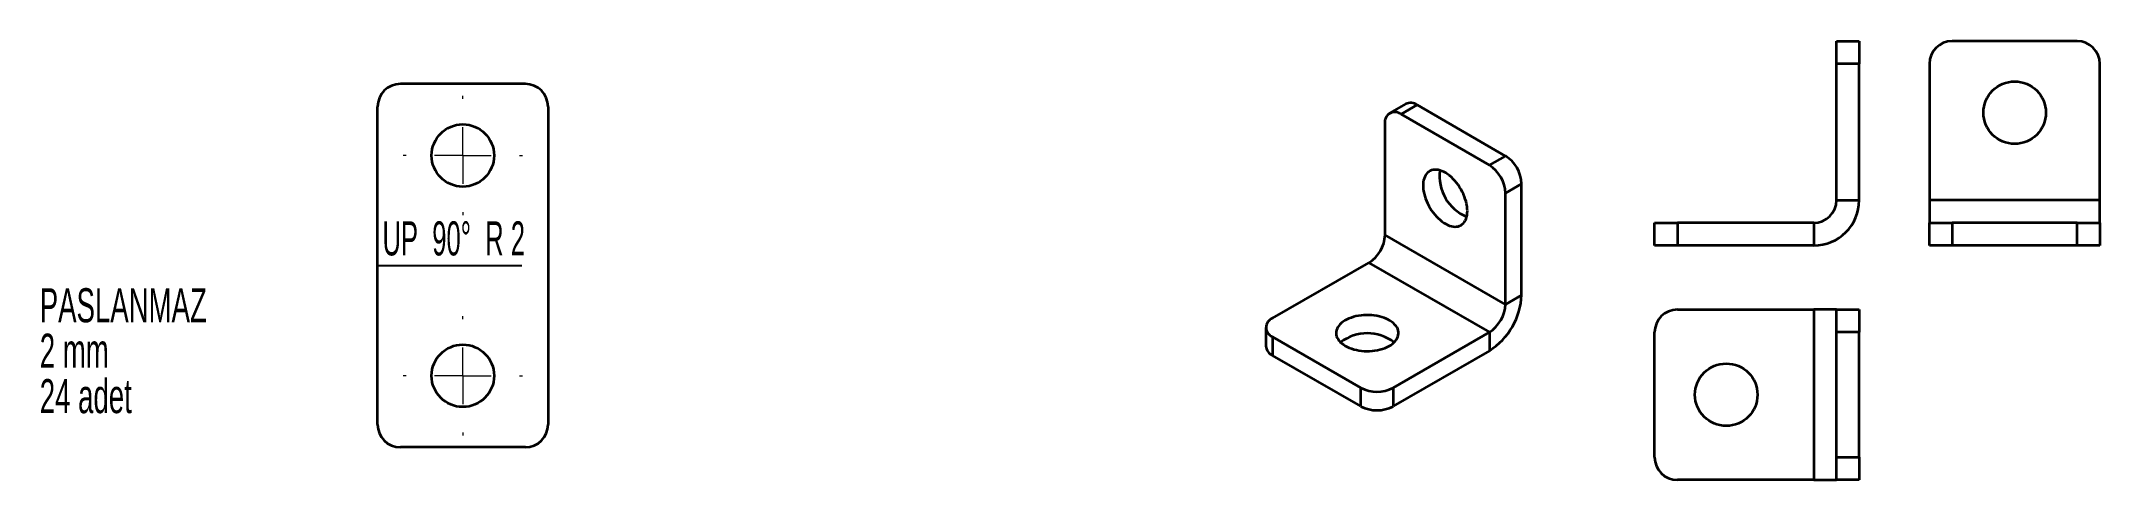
# Model space of a CAD drawing. Header units: millimetres. Extents: x 64 to 245, y 217 to 256.
import ezdxf

# ---------------------------------------------------------------- set-up
doc = ezdxf.new("R2010")
doc.units = ezdxf.units.MM
doc.linetypes.add('CENTERX2', pattern=[20.32, 12.7, -2.54, 2.54, -2.54])
doc.styles.add('SLDTEXTSTYLE0', font='TXT', dxfattribs={"width": 0.605})
doc.styles.add('SLDTEXTSTYLE1', font='TXT', dxfattribs={"width": 0.56125})

# ---------------------------------------------------------------- blocks, each defined once
blk = doc.blocks.new('SW_NOTE_0')
at = {"color": 0, "linetype": 'Continuous', "lineweight": 0, "char_height": 3, "attachment_point": 1, "style": 'SLDTEXTSTYLE0'}
for s, insert in [('PASLANMAZ', (0, 3.87)), ('2 mm', (0, -0.13)), ('24 adet', (0, -4.13))]:
    blk.add_mtext(s, dxfattribs=dict(at, insert=insert))
blk = doc.blocks.new('SW_CENTERMARKSYMBOL_0')
at = {"color": 0, "linetype": 'Continuous', "lineweight": 18}
for p, q in [((0, 5), (0, 5.25)), ((0, 0), (0, 2.5)), ((-5, 0), (-5.25, 0)), ((0, 0), (-2.5, 0)), ((0, 0), (0, -2.5)), ((0, 0), (2.5, 0)), ((5, 0), (5.25, 0)), ((0, -5), (0, -5.25))]:
    blk.add_line(p, q, dxfattribs=at)
blk = doc.blocks.new('SW_CENTERMARKSYMBOL_1')
at = {"color": 0, "linetype": 'Continuous', "lineweight": 18}
for p, q in [((0, 5), (0, 5.25)), ((0, 0), (0, 2.5)), ((-5, 0), (-5.25, 0)), ((0, 0), (-2.5, 0)), ((0, 0), (0, -2.5)), ((0, 0), (2.5, 0)), ((5, 0), (5.25, 0)), ((0, -5), (0, -5.25))]:
    blk.add_line(p, q, dxfattribs=at)

msp = doc.modelspace()

# ---------------------------------------------------------------- linework, layer by layer
at = {"color": 7, "linetype": 'Continuous', "lineweight": 35}
for p, q in [((221.55, 253.79), (221.55, 255.79)), ((221.55, 255.79), (223.55, 255.79)), ((223.55, 255.79), (223.55, 253.79)), ((242.73, 255.79), (231.73, 255.79)), ((221.55, 241.79), (221.55, 253.79)), ((223.55, 253.79), (221.55, 253.79)), ((223.55, 241.79), (223.55, 253.79)), ((229.73, 253.79), (229.73, 241.79)), ((244.73, 241.79), (244.73, 253.79)), ((106.17, 252.02), (95.17, 252.02)), ((93.17, 222.02), (93.17, 250.02)), ((108.17, 250.02), (108.17, 222.02)), ((183.65, 250.26), (182.23, 249.45)), ((184.65, 250.17), (183.23, 249.35)), ((192.43, 245.67), (184.65, 250.17)), ((181.82, 248.53), (181.82, 238.73)), ((191.01, 244.86), (183.23, 249.35)), ((191.01, 244.86), (192.43, 245.67)), ((193.84, 243.23), (192.43, 242.41)), ((193.84, 233.43), (193.84, 243.23)), ((192.43, 232.61), (192.43, 242.41)), ((221.55, 241.79), (223.55, 241.79)), ((229.73, 241.79), (229.73, 239.79)), ((244.73, 241.79), (229.73, 241.79)), ((244.73, 239.79), (244.73, 241.79)), ((205.55, 237.79), (205.55, 239.79)), ((205.55, 239.79), (207.55, 239.79)), ((207.55, 239.79), (207.55, 237.79)), ((219.55, 239.79), (207.55, 239.79)), ((219.55, 239.79), (219.55, 237.79)), ((229.73, 237.79), (229.73, 239.79)), ((229.73, 239.79), (231.73, 239.79)), ((231.73, 239.79), (231.73, 237.79)), ((242.73, 239.79), (231.73, 239.79)), ((242.73, 237.79), (242.73, 239.79)), ((242.73, 239.79), (244.73, 239.79)), ((244.73, 239.79), (244.73, 237.79)), ((192.43, 232.61), (181.82, 238.73)), ((207.55, 237.79), (205.55, 237.79)), ((219.55, 237.79), (207.55, 237.79)), ((231.73, 237.79), (229.73, 237.79)), ((242.73, 237.79), (231.73, 237.79)), ((244.73, 237.79), (242.73, 237.79)), ((171.92, 231.39), (180.41, 236.28)), ((180.41, 236.28), (191.01, 230.16)), ((192.43, 232.61), (193.84, 233.43)), ((207.55, 232.15), (219.55, 232.15)), ((219.55, 232.15), (219.55, 217.15)), ((221.55, 232.15), (219.55, 232.15)), ((221.55, 232.15), (223.55, 232.15)), ((221.55, 230.15), (221.55, 232.15)), ((223.55, 232.15), (223.55, 230.15)), ((171.33, 230.57), (171.33, 228.94)), ((191.01, 230.16), (182.53, 225.26)), ((191.01, 230.16), (191.01, 228.53)), ((205.55, 219.15), (205.55, 230.15)), ((223.55, 230.15), (221.55, 230.15)), ((221.55, 219.15), (221.55, 230.15)), ((223.55, 219.15), (223.55, 230.15)), ((179.7, 225.26), (171.92, 229.75)), ((171.92, 229.75), (171.92, 228.12)), ((191.01, 228.53), (182.53, 223.63)), ((179.7, 223.63), (171.92, 228.12)), ((179.7, 223.63), (179.7, 225.26)), ((182.53, 225.26), (182.53, 223.63)), ((106.17, 220.02), (95.17, 220.02)), ((221.55, 219.15), (223.55, 219.15)), ((221.55, 217.15), (221.55, 219.15)), ((223.55, 219.15), (223.55, 217.15)), ((219.55, 217.15), (207.55, 217.15)), ((219.55, 217.15), (221.55, 217.15)), ((223.55, 217.15), (221.55, 217.15))]:
    msp.add_line(p, q, dxfattribs=at)
at = {"color": 7, "linetype": 'CENTERX2'}
msp.add_line((93.17, 236.02), (108.17, 236.02), dxfattribs=at)
at = {"color": 7, "linetype": 'Continuous', "lineweight": 35, "flags": 128}
for points in [[(189.07, 240.84), (189.06, 241.03), (189.04, 241.24), (189, 241.45), (188.95, 241.66), (188.89, 241.88), (188.81, 242.09), (188.72, 242.31), (188.62, 242.52), (188.51, 242.73), (188.39, 242.93), (188.26, 243.13), (188.12, 243.31), (187.97, 243.49), (187.82, 243.65), (187.66, 243.81), (187.5, 243.95), (187.33, 244.07), (187.16, 244.18), (187, 244.27), (186.83, 244.35), (186.67, 244.41), (186.51, 244.45), (186.35, 244.47), (186.2, 244.47), (186.06, 244.45), (185.92, 244.42), (185.79, 244.37), (185.68, 244.29), (185.57, 244.21), (185.47, 244.1), (185.39, 243.98), (185.32, 243.85), (185.27, 243.7), (185.22, 243.54), (185.19, 243.36), (185.18, 243.18), (185.18, 242.98), (185.19, 242.78), (185.22, 242.58), (185.27, 242.37), (185.32, 242.15), (185.39, 241.93), (185.47, 241.72), (185.57, 241.51), (185.68, 241.29), (185.79, 241.09), (185.92, 240.89), (186.06, 240.7), (186.2, 240.52), (186.35, 240.35), (186.51, 240.19), (186.67, 240.04), (186.83, 239.91), (187, 239.79), (187.16, 239.69), (187.33, 239.61), (187.5, 239.54), (187.66, 239.49), (187.82, 239.46), (187.97, 239.45), (188.12, 239.46), (188.26, 239.48), (188.39, 239.52), (188.51, 239.59), (188.62, 239.67), (188.72, 239.76), (188.81, 239.87), (188.89, 240), (188.95, 240.14), (189, 240.3), (189.04, 240.47), (189.06, 240.65), (189.07, 240.84)], [(178.32, 228.96), (178.49, 228.86), (178.68, 228.78), (178.88, 228.71), (179.09, 228.64), (179.31, 228.59), (179.53, 228.55), (179.76, 228.52), (180, 228.5), (180.23, 228.49), (180.47, 228.5), (180.71, 228.51), (180.94, 228.54), (181.16, 228.58), (181.38, 228.63), (181.6, 228.69), (181.8, 228.76), (181.99, 228.84), (182.17, 228.93), (182.33, 229.03), (182.48, 229.14), (182.61, 229.25), (182.72, 229.37), (182.82, 229.5), (182.9, 229.62), (182.96, 229.76), (182.99, 229.89), (183.01, 230.03), (183.01, 230.16), (182.99, 230.3), (182.94, 230.44), (182.88, 230.57), (182.8, 230.69), (182.7, 230.82), (182.58, 230.94), (182.44, 231.05), (182.29, 231.15), (182.12, 231.25), (181.94, 231.34), (181.75, 231.42), (181.54, 231.48), (181.33, 231.54), (181.11, 231.59), (180.88, 231.63), (180.65, 231.65), (180.41, 231.66), (180.17, 231.67), (179.94, 231.66), (179.71, 231.63), (179.48, 231.6), (179.25, 231.56), (179.04, 231.5), (178.83, 231.43), (178.63, 231.36), (178.45, 231.27), (178.28, 231.18), (178.12, 231.07), (177.98, 230.97), (177.86, 230.85), (177.75, 230.73), (177.67, 230.6), (177.6, 230.47), (177.55, 230.33), (177.52, 230.2), (177.51, 230.06), (177.53, 229.93), (177.56, 229.79), (177.61, 229.66), (177.69, 229.53), (177.78, 229.4), (177.89, 229.28), (178.01, 229.17), (178.16, 229.06), (178.32, 228.96)]]:
    msp.add_lwpolyline(points, dxfattribs=at)
at = {"color": 7, "linetype": 'Continuous', "lineweight": 35}
for centre in [(237.23, 249.49), (100.67, 245.72), (100.67, 226.32), (211.85, 224.65)]:
    msp.add_circle(centre, 2.75, dxfattribs=at)
for centre, radius, start, end in [((231.73, 253.79), 2, 90, 180), ((242.73, 253.79), 2, 0, 90), ((95.17, 250.02), 2, 90, 180), ((106.17, 250.02), 2, 0, 90), ((184.06, 249.36), 0.995, 54.0172, 114.6724), ((182.68, 248.67), 0.875, 51.1308, 188.88), ((189.36, 242.27), 3.07, 2.5242, 57.4758), ((190.78, 243.09), 3.07, 2.5243, 57.4757), ((190.48, 243.9), 3.86, 172.3612, 247.6334), ((219.55, 241.79), 2, 270, 0), ((219.55, 241.79), 4, 270, 0), ((178.76, 238.87), 3.07, 302.5242, 357.4758), ((187.72, 233.7), 6.13, 302.5111, 357.4889), ((189.36, 232.75), 3.07, 302.5243, 357.4757), ((207.55, 230.15), 2, 90, 180), ((172.24, 230.57), 0.875, 111.1173, 248.8827), ((172.32, 229.03), 0.995, 185.3293, 245.9908), ((180.26, 226.2), 3.86, 52.3754, 127.6246), ((181.11, 227.98), 3.07, 242.5284, 297.4716), ((181.11, 226.35), 3.07, 242.5284, 297.4716), ((95.17, 222.02), 2, 180, 270), ((106.17, 222.02), 2, 270, 0), ((207.55, 219.15), 2, 180, 270)]:
    msp.add_arc(centre, radius, start, end, dxfattribs=at)

# ---------------------------------------------------------------- block references
at = {"color": 7, "linetype": 'Continuous', "lineweight": 18}
for name, p in [('SW_CENTERMARKSYMBOL_1', (100.67, 245.72)), ('SW_CENTERMARKSYMBOL_0', (100.67, 226.32))]:
    msp.add_blockref(name, p, dxfattribs=at)
at = {"color": 7, "linetype": 'Continuous', "lineweight": 0}
msp.add_blockref('SW_NOTE_0', (63.44, 230.16), dxfattribs=at)

# ---------------------------------------------------------------- texts
at = {"color": 7, "linetype": 'Continuous', "lineweight": 0, "insert": (99.87, 239.92), "char_height": 3, "attachment_point": 2, "style": 'SLDTEXTSTYLE1'}
msp.add_mtext('UP  90°  R 2', dxfattribs=at)

doc.saveas('drawing.dxf')
